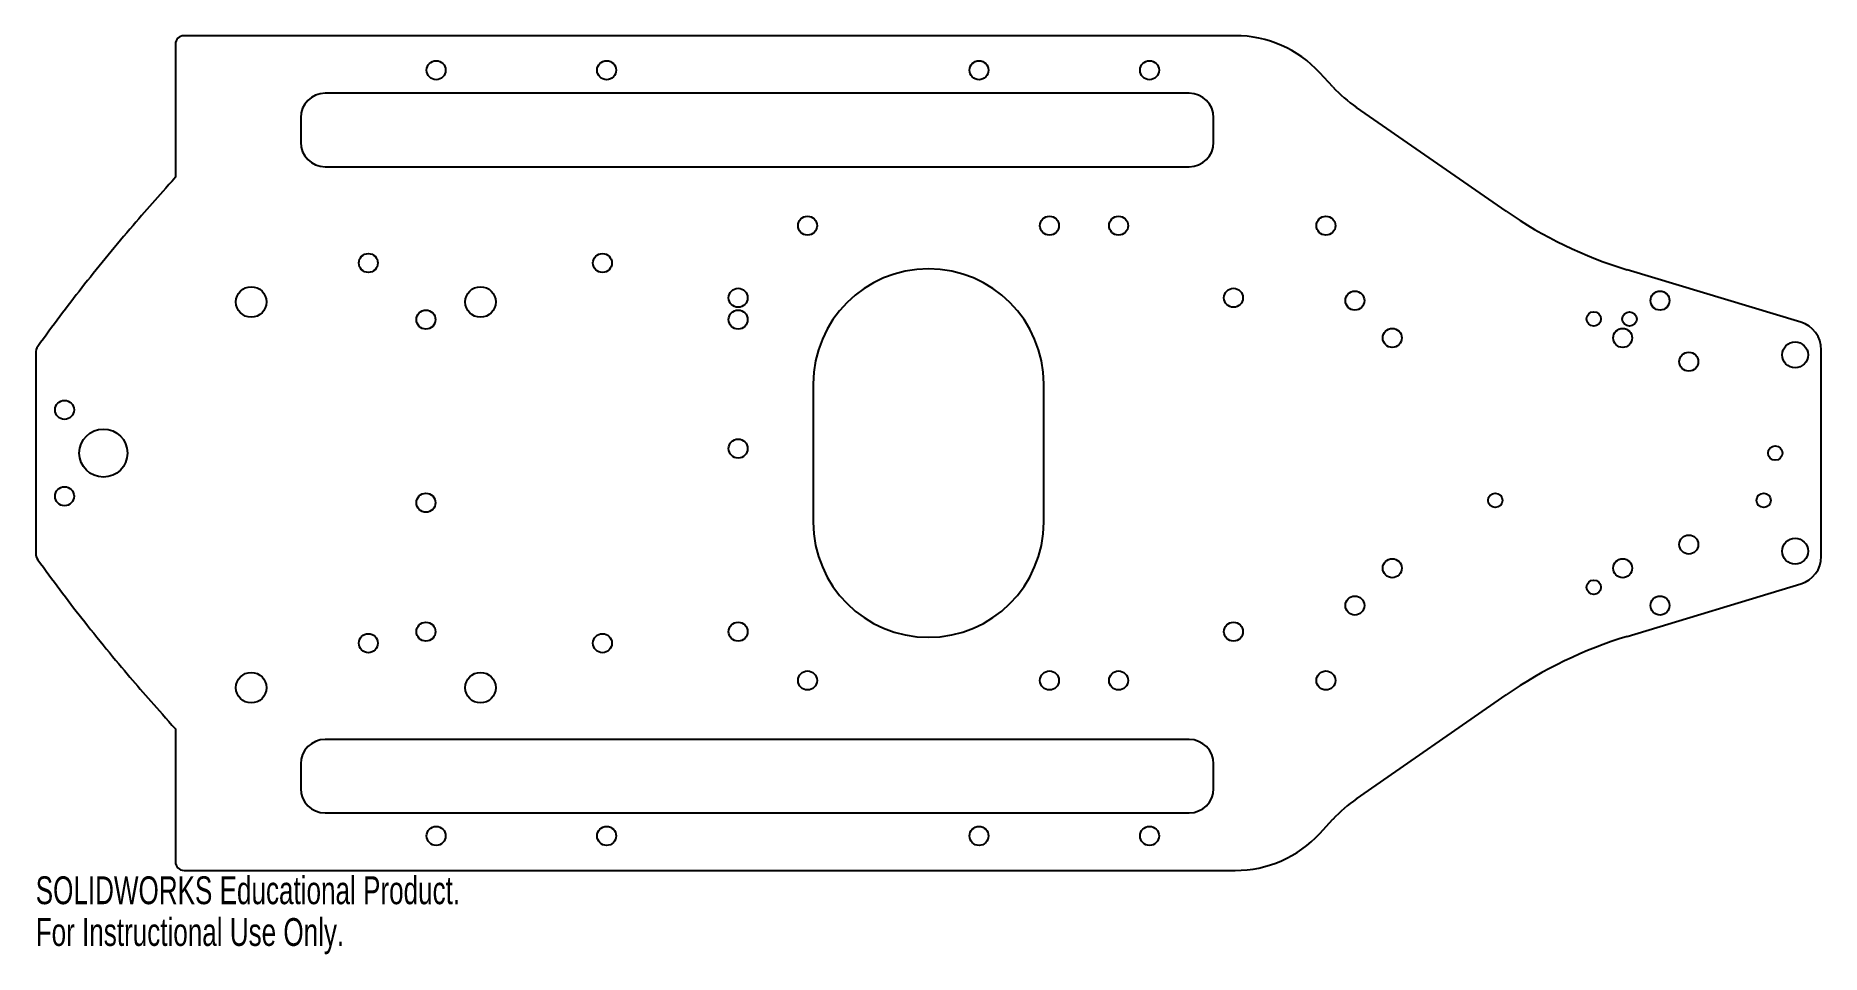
# Model space of a CAD drawing. Header units: millimetres. Extents: x -155 to 155, y -87 to 72.
import ezdxf

# ---------------------------------------------------------------- set-up
doc = ezdxf.new("R2010")
doc.units = ezdxf.units.MM
doc.styles.add('SLDTEXTSTYLE0', font='TXT', dxfattribs={"width": 0.7})

msp = doc.modelspace()

# ---------------------------------------------------------------- linework, layer by layer
at = {"color": 7, "linetype": 'Continuous', "lineweight": 25}
for p, q in [((53.25, 72.5), (-129.25, 72.5)), ((-130.75, 71), (-130.75, 47.91)), ((70.21, 63.61), (67.94, 66.07)), ((45.25, 62.5), (-104.75, 62.5)), ((100.29, 42.01), (74.32, 60.04)), ((-109, 58.25), (-109, 54)), ((49.5, 54), (49.5, 58.25)), ((-104.75, 49.75), (45.25, 49.75)), ((151.45, 22.73), (121.31, 31.85)), ((-155, 17.36), (-155, -17.36)), ((155, -17.94), (155, 17.94)), ((-20, 12), (-20, -12)), ((20, -12), (20, 12)), ((121.31, -31.85), (151.45, -22.73)), ((74.32, -60.04), (100.29, -42.01)), ((-130.75, -47.91), (-130.75, -71)), ((45.25, -49.75), (-104.75, -49.75)), ((-109, -54), (-109, -58.25)), ((49.5, -58.25), (49.5, -54)), ((-104.75, -62.5), (45.25, -62.5)), ((67.94, -66.07), (70.21, -63.61)), ((-129.25, -72.5), (53.25, -72.5))]:
    msp.add_line(p, q, dxfattribs=at)
for centre, radius in [((-85.48, 66.5), 1.65), ((-55.88, 66.5), 1.65), ((8.77, 66.5), 1.65), ((38.37, 66.5), 1.65), ((-21, 39.5), 1.65), ((21, 39.5), 1.65), ((33, 39.5), 1.65), ((69, 39.5), 1.65), ((-97.25, 33.02), 1.65), ((-56.61, 33.02), 1.65), ((-117.58, 26.25), 2.65), ((-77.78, 26.25), 2.65), ((-33.05, 26.98), 1.65), ((52.95, 26.98), 1.65), ((74.03, 26.48), 1.65), ((127, 26.48), 1.65), ((-87.25, 23.18), 1.65), ((-33.05, 23.18), 1.65), ((115.5, 23.3), 1.25), ((121.7, 23.29), 1.25), ((80.52, 20), 1.65), ((120.52, 20), 1.65), ((150.45, 17.05), 2.25), ((132, 15.88), 1.65), ((-150, 7.5), 1.65), ((-143.25, 0), 4.18), ((-33.05, 0.78), 1.65), ((147, 0), 1.25), ((-150, -7.5), 1.65), ((-87.25, -8.62), 1.65), ((98.4, -8.21), 1.25), ((145, -8.21), 1.25), ((132, -15.88), 1.65), ((150.45, -17.05), 2.25), ((80.52, -20), 1.65), ((120.52, -20), 1.65), ((115.5, -23.3), 1.25), ((74.03, -26.48), 1.65), ((127, -26.48), 1.65), ((-87.25, -31.02), 1.65), ((-33.05, -31.02), 1.65), ((52.95, -31.02), 1.65), ((-97.25, -33.02), 1.65), ((-56.61, -33.02), 1.65), ((-117.58, -40.75), 2.65), ((-77.78, -40.75), 2.65), ((-21, -39.5), 1.65), ((21, -39.5), 1.65), ((33, -39.5), 1.65), ((69, -39.5), 1.65), ((-85.48, -66.5), 1.65), ((-55.88, -66.5), 1.65), ((8.77, -66.5), 1.65), ((38.37, -66.5), 1.65)]:
    msp.add_circle(centre, radius, dxfattribs=at)
for centre, radius, start, end in [((-129.25, 71), 1.5, 90, 180), ((53.25, 52.5), 20, 42.7245, 90), ((-104.75, 58.25), 4.25, 90, 180), ((45.25, 58.25), 4.25, 0, 90), ((88.57, 80.58), 25, 222.7245, 235.2435), ((-104.75, 54), 4.25, 180, 270), ((45.25, 54), 4.25, 270, 0), ((143.05, 103.63), 75, 235.2435, 253.1518), ((0, 12), 20, 0, 180), ((150, 17.94), 5, 0, 73.1518), ((-153, 17.36), 2, 144.2435, 180), ((0, -12), 20, 180, 0), ((-153, -17.36), 2, 180, 215.7565), ((150, -17.94), 5, 286.8482, 0), ((143.05, -103.63), 75, 106.8482, 124.7565), ((-104.75, -54), 4.25, 90, 180), ((45.25, -54), 4.25, 0, 90), ((-104.75, -58.25), 4.25, 180, 270), ((45.25, -58.25), 4.25, 270, 0), ((88.57, -80.58), 25, 124.7565, 137.2755), ((53.25, -52.5), 20, 270, 317.2755), ((-129.25, -71), 1.5, 180, 270)]:
    msp.add_arc(centre, radius, start, end, dxfattribs=at)
for points in [[(-130.75, 47.91), (-133.96, 44.3), (-135.7, 42.35), (-141.59, 35.45), (-144.37, 32.05), (-147, 28.69)], [(-147, -28.69), (-144.37, -32.05), (-141.06, -36.07), (-136.22, -41.73), (-133.96, -44.3), (-130.75, -47.91)]]:
    msp.add_open_spline(points, degree=3, knots=[0, 0, 0, 0, 0.5, 0.5, 1, 1, 1, 1], dxfattribs=at)
for points in [[(-147, 28.69), (-149.53, 25.45), (-152.07, 22.07), (-154.62, 18.52)], [(-154.62, -18.52), (-152.07, -22.07), (-149.53, -25.45), (-147, -28.69)]]:
    msp.add_open_spline(points, degree=3, dxfattribs=at)

# ---------------------------------------------------------------- texts
at = {"color": 7, "linetype": 'Continuous', "char_height": 4.8336, "attachment_point": 1, "style": 'SLDTEXTSTYLE0'}
for s, insert in [('SOLIDWORKS Educational Product.', (-155, -73.52)), ('For Instructional Use Only.', (-155, -80.77))]:
    msp.add_mtext(s, dxfattribs=dict(at, insert=insert))

doc.saveas('drawing.dxf')
